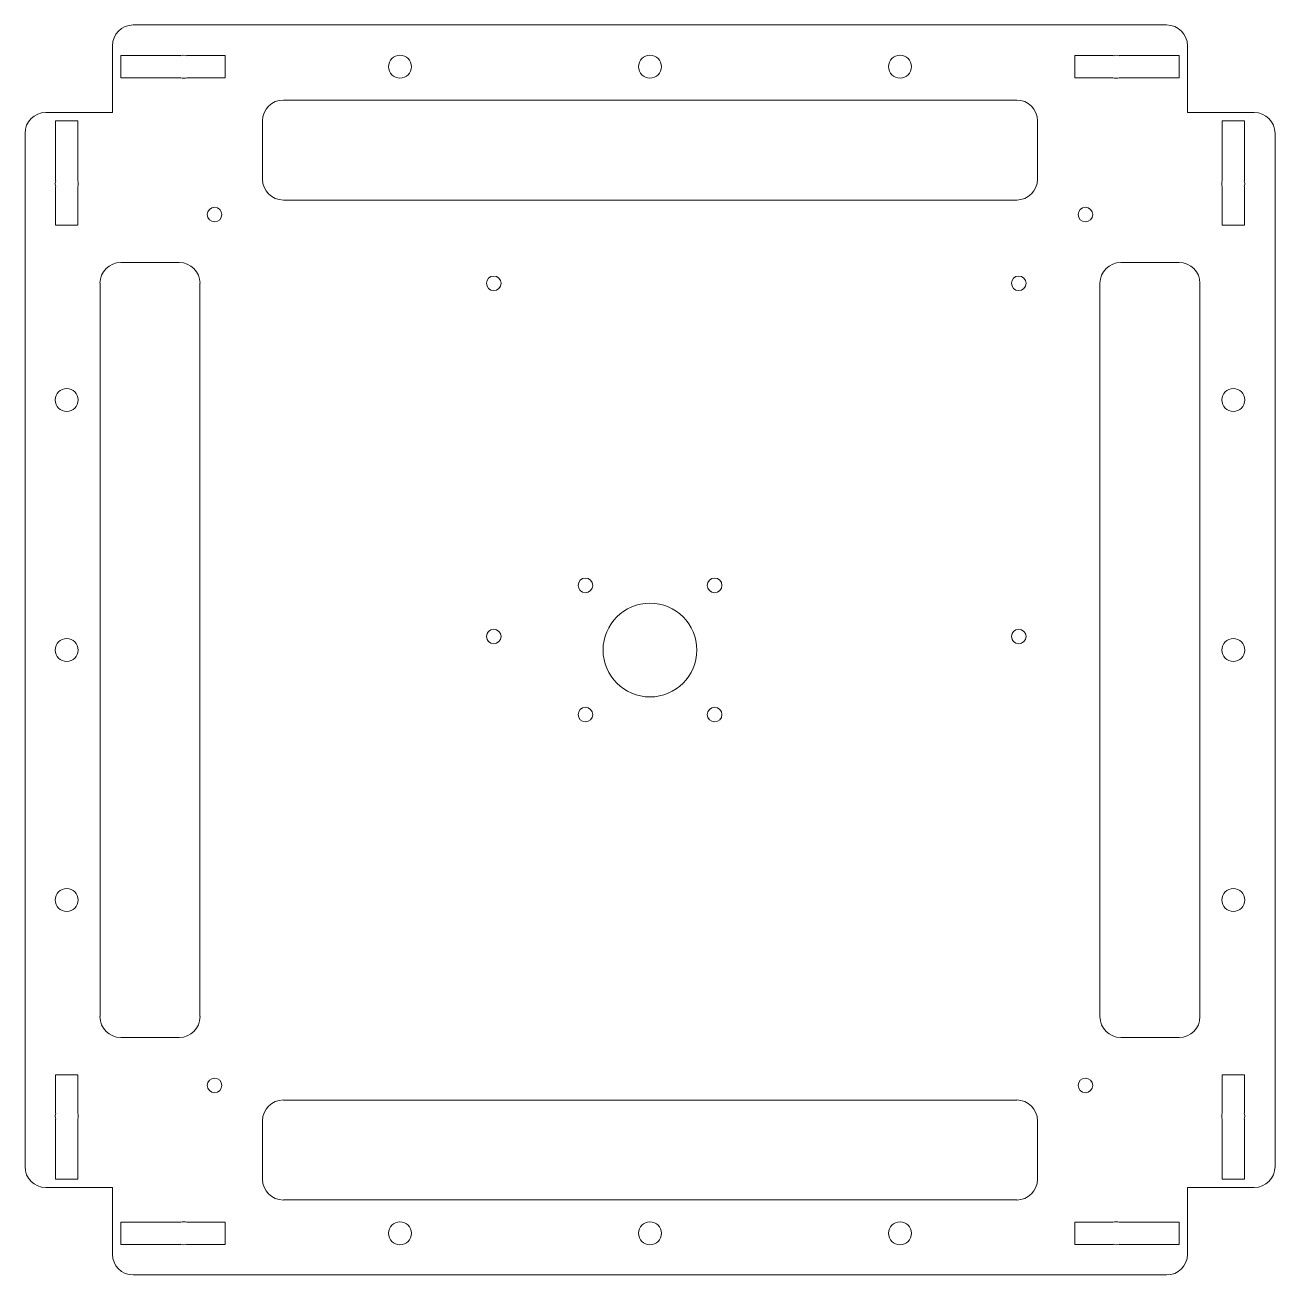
# Model space of a CAD drawing. Header units: inches. Extents: x 0.1 to 11.9, y 0.1 to 11.9.
import ezdxf

# ---------------------------------------------------------------- set-up
doc = ezdxf.new("R2010")
doc.units = ezdxf.units.IN
doc.header["$MEASUREMENT"] = 0
doc.layers.add('VISIBLE', color=7, linetype='Continuous', lineweight=0)

msp = doc.modelspace()

# ---------------------------------------------------------------- linework, layer by layer
at = {"layer": 'VISIBLE'}
for p, q in [((1.089, 11.924), (10.853, 11.924)), ((0.893, 11.727), (0.893, 11.097)), ((11.05, 11.097), (11.05, 11.727)), ((0.971, 11.635), (1.538, 11.635)), ((0.971, 11.426), (0.971, 11.635)), ((1.596, 11.635), (1.956, 11.635)), ((1.956, 11.635), (1.956, 11.426)), ((9.987, 11.426), (9.987, 11.635)), ((9.987, 11.635), (10.347, 11.635)), ((10.405, 11.635), (10.971, 11.635)), ((10.971, 11.635), (10.971, 11.426)), ((1.538, 11.426), (0.971, 11.426)), ((1.956, 11.426), (1.596, 11.426)), ((10.347, 11.426), (9.987, 11.426)), ((10.971, 11.426), (10.405, 11.426)), ((2.507, 11.215), (9.436, 11.215)), ((0.893, 11.097), (0.263, 11.097)), ((0.355, 11.018), (0.564, 11.018)), ((0.355, 10.452), (0.355, 11.018)), ((0.564, 11.018), (0.564, 10.452)), ((2.31, 10.467), (2.31, 11.018)), ((9.633, 11.018), (9.633, 10.467)), ((11.68, 11.097), (11.05, 11.097)), ((11.379, 10.452), (11.379, 11.018)), ((11.379, 11.018), (11.588, 11.018)), ((11.588, 11.018), (11.588, 10.452)), ((0.066, 1.137), (0.066, 10.9)), ((11.877, 10.9), (11.877, 1.137)), ((0.355, 10.034), (0.355, 10.394)), ((0.564, 10.394), (0.564, 10.034)), ((11.379, 10.034), (11.379, 10.394)), ((11.588, 10.394), (11.588, 10.034)), ((9.436, 10.27), (2.507, 10.27)), ((0.564, 10.034), (0.355, 10.034)), ((11.588, 10.034), (11.379, 10.034)), ((0.971, 9.68), (1.523, 9.68)), ((10.42, 9.68), (10.971, 9.68)), ((0.775, 2.554), (0.775, 9.483)), ((1.719, 9.483), (1.719, 2.554)), ((10.223, 2.554), (10.223, 9.483)), ((11.168, 9.483), (11.168, 2.554)), ((1.523, 2.357), (0.971, 2.357)), ((10.971, 2.357), (10.42, 2.357)), ((0.355, 2.003), (0.564, 2.003)), ((0.355, 1.643), (0.355, 2.003)), ((0.564, 2.003), (0.564, 1.643)), ((11.379, 1.643), (11.379, 2.003)), ((11.379, 2.003), (11.588, 2.003)), ((11.588, 2.003), (11.588, 1.643)), ((2.507, 1.766), (9.436, 1.766)), ((0.355, 1.018), (0.355, 1.585)), ((0.564, 1.585), (0.564, 1.018)), ((2.31, 1.018), (2.31, 1.57)), ((9.633, 1.57), (9.633, 1.018)), ((11.379, 1.018), (11.379, 1.585)), ((11.588, 1.585), (11.588, 1.018)), ((0.564, 1.018), (0.355, 1.018)), ((11.588, 1.018), (11.379, 1.018)), ((0.263, 0.94), (0.893, 0.94)), ((0.893, 0.94), (0.893, 0.31)), ((11.05, 0.94), (11.68, 0.94)), ((11.05, 0.31), (11.05, 0.94)), ((9.436, 0.822), (2.507, 0.822)), ((0.971, 0.402), (0.971, 0.611)), ((0.971, 0.611), (1.538, 0.611)), ((1.596, 0.611), (1.956, 0.611)), ((1.956, 0.611), (1.956, 0.402)), ((9.987, 0.611), (10.347, 0.611)), ((9.987, 0.402), (9.987, 0.611)), ((10.405, 0.611), (10.971, 0.611)), ((10.971, 0.611), (10.971, 0.402)), ((1.538, 0.402), (0.971, 0.402)), ((1.956, 0.402), (1.596, 0.402)), ((10.347, 0.402), (9.987, 0.402)), ((10.971, 0.402), (10.405, 0.402)), ((10.853, 0.113), (1.089, 0.113))]:
    msp.add_line(p, q, dxfattribs=at)
for centre, radius in [((3.609, 11.53), 0.108), ((5.971, 11.53), 0.108), ((8.334, 11.53), 0.108), ((1.857, 10.133), 0.0689), ((10.086, 10.133), 0.0689), ((4.495, 9.483), 0.0689), ((9.456, 9.483), 0.0689), ((0.46, 8.381), 0.108), ((11.483, 8.381), 0.108), ((5.361, 6.629), 0.0689), ((6.582, 6.629), 0.0689), ((5.971, 6.018), 0.443), ((4.495, 6.146), 0.0689), ((9.456, 6.146), 0.0689), ((0.46, 6.018), 0.108), ((11.483, 6.018), 0.108), ((5.361, 5.408), 0.0689), ((6.582, 5.408), 0.0689), ((0.46, 3.656), 0.108), ((11.483, 3.656), 0.108), ((1.857, 1.904), 0.0689), ((10.086, 1.904), 0.0689), ((3.609, 0.507), 0.108), ((5.971, 0.507), 0.108), ((8.334, 0.507), 0.108)]:
    msp.add_circle(centre, radius, dxfattribs=at)
for centre, radius, start, end in [((1.089, 11.727), 0.197, 90, 180), ((10.853, 11.727), 0.197, 0, 90), ((1.567, 11.53), 0.108, 74.5013, 105.4987), ((10.376, 11.53), 0.108, 74.5013, 105.4987), ((1.567, 11.53), 0.108, 254.5013, 285.4987), ((10.376, 11.53), 0.108, 254.5013, 285.4987), ((2.507, 11.018), 0.197, 90, 180), ((9.436, 11.018), 0.197, 0, 90), ((0.263, 10.9), 0.197, 90, 180), ((11.68, 10.9), 0.197, 0, 90), ((0.46, 10.423), 0.108, 164.5013, 195.4987), ((0.46, 10.423), 0.108, 344.5013, 15.4987), ((2.507, 10.467), 0.197, 180, 270), ((9.436, 10.467), 0.197, 270, 0), ((11.483, 10.423), 0.108, 164.5013, 195.4987), ((11.483, 10.423), 0.108, 344.5013, 15.4987), ((0.971, 9.483), 0.197, 90, 180), ((1.523, 9.483), 0.197, 0, 90), ((10.42, 9.483), 0.197, 90, 180), ((10.971, 9.483), 0.197, 0, 90), ((0.971, 2.554), 0.197, 180, 270), ((1.523, 2.554), 0.197, 270, 0), ((10.42, 2.554), 0.197, 180, 270), ((10.971, 2.554), 0.197, 270, 0), ((2.507, 1.57), 0.197, 90, 180), ((9.436, 1.57), 0.197, 0, 90), ((0.46, 1.614), 0.108, 164.5013, 195.4987), ((0.46, 1.614), 0.108, 344.5013, 15.4987), ((11.483, 1.614), 0.108, 164.5013, 195.4987), ((11.483, 1.614), 0.108, 344.5013, 15.4987), ((0.263, 1.137), 0.197, 180, 270), ((11.68, 1.137), 0.197, 270, 0), ((2.507, 1.018), 0.197, 180, 270), ((9.436, 1.018), 0.197, 270, 0), ((1.567, 0.507), 0.108, 74.5013, 105.4987), ((10.376, 0.507), 0.108, 74.5013, 105.4987), ((1.567, 0.507), 0.108, 254.5013, 285.4987), ((10.376, 0.507), 0.108, 254.5013, 285.4987), ((1.089, 0.31), 0.197, 180, 270), ((10.853, 0.31), 0.197, 270, 0)]:
    msp.add_arc(centre, radius, start, end, dxfattribs=at)

doc.saveas('drawing.dxf')
